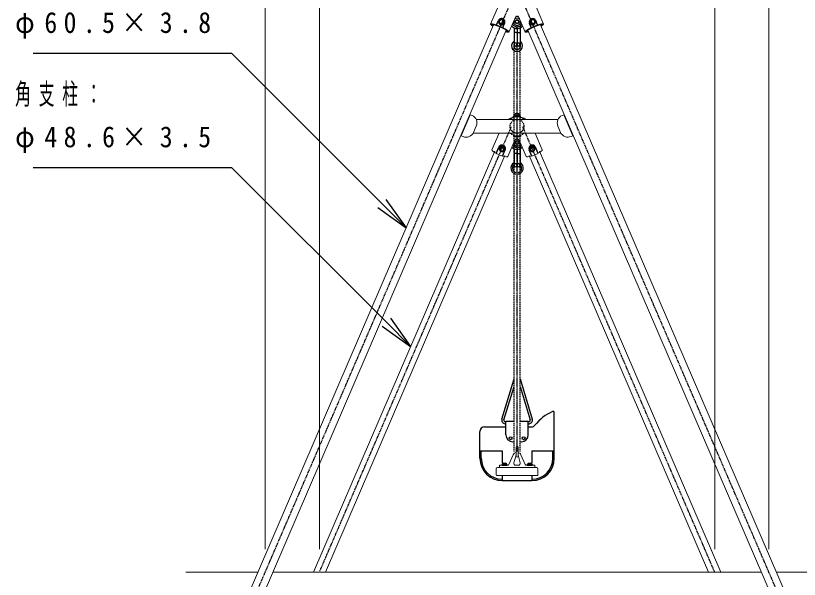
# Model space of a CAD drawing. Units: millimetres, scale not verified. Extents: x -19540 to 0, y -2390 to 13350.
# Drawn here: x -11061 to -7632, y 2568 to 5034 of the extents above; entities that cross this region are included whole.
import ezdxf

# ---------------------------------------------------------------- set-up
doc = ezdxf.new("R2010")
doc.units = ezdxf.units.MM
doc.linetypes.add('USER2', pattern=[6, 3, -1, 1, -1])
doc.linetypes.add('USER4', pattern=[8, 5, -3])
doc.layers.add('線', color=2, linetype='Continuous', lineweight=25)
doc.layers.add('補助', color=2, linetype='Continuous', lineweight=25)
doc.styles.add('ＭＳ ゴシック', font='')
doc.styles.get('ＭＳ ゴシック').set_extended_font_data('MS Gothic')

msp = doc.modelspace()

# ---------------------------------------------------------------- linework, layer by layer
at = {"layer": '線', "color": 20, "linetype": 'USER2'}
for p, q in [((-10135.74, 2212.909), (-8892.286, 5097.8)), ((-7598.831, 2212.909), (-8842.286, 5097.8)), ((-8867.286, 3127), (-8867.286, 4901.973)), ((-8867.286, 4496.05), (-8867.286, 4594.25)), ((-9731.976, 2600), (-8892.286, 4548.132)), ((-8002.596, 2600), (-8842.286, 4548.132))]:
    msp.add_line(p, q, dxfattribs=at)
at = {"layer": '線', "color": 7, "lineweight": 13}
for p, q in [((-8983.487, 4997.368), (-8938.798, 5101.05)), ((-8751.084, 4997.368), (-8795.773, 5101.05)), ((-8902.674, 4962.536), (-8871.877, 5033.987)), ((-8831.897, 4962.536), (-8862.694, 5033.987)), ((-10096.594, 2380.155), (-8970.044, 4993.821)), ((-8956.856, 4994.588), (-8956.856, 4993.481)), ((-8956.856, 4994.588), (-8929.306, 4982.713)), ((-8929.306, 4982.713), (-8921.51, 5000.801)), ((-8929.306, 4982.713), (-8929.306, 4982.029)), ((-8777.716, 4994.588), (-8805.266, 4982.713)), ((-8805.266, 4982.713), (-8805.266, 4982.029)), ((-8777.716, 4994.588), (-8777.716, 4993.481)), ((-7637.978, 2380.155), (-8764.528, 4993.821)), ((-10041.035, 2356.208), (-8914.485, 4969.874)), ((-7693.537, 2356.208), (-8820.087, 4969.874)), ((-9072.282, 4600.735), (-9111.865, 4508.903)), ((-9064.018, 4597.173), (-9072.282, 4600.735)), ((-8670.554, 4597.173), (-8662.289, 4600.735)), ((-8662.289, 4600.735), (-8622.707, 4508.903)), ((-9046.234, 4580), (-8688.338, 4580)), ((-9057.604, 4523.628), (-9045.73, 4551.178)), ((-8676.967, 4523.628), (-8688.842, 4551.178)), ((-9103.6, 4505.34), (-9111.865, 4508.903)), ((-9059.424, 4520), (-8675.147, 4520)), ((-8977.288, 4447), (-8946.302, 4520)), ((-8757.283, 4447), (-8788.27, 4520)), ((-8630.972, 4505.34), (-8622.707, 4508.903)), ((-8907.33, 4417.305), (-8876.491, 4489.957)), ((-8827.242, 4417.305), (-8858.081, 4489.957)), ((-9758.437, 2600), (-8964.833, 4441.21)), ((-8931.449, 4419.348), (-8959.064, 4431.07)), ((-8803.123, 4419.348), (-8775.507, 4431.07)), ((-7976.135, 2600), (-8769.739, 4441.21)), ((-9705.514, 2600), (-8920.154, 4422.084)), ((-8029.057, 2600), (-8814.417, 4422.084)), ((-8871.786, 3146.5), (-8871.786, 3107.5)), ((-8862.786, 3146.5), (-8862.786, 3107.5)), ((-8902.703, 3070.566), (-8883.738, 3113.301)), ((-8881.137, 3078.397), (-8873.069, 3107.598)), ((-8853.435, 3078.397), (-8861.502, 3107.598)), ((-8831.868, 3070.566), (-8850.833, 3113.301)), ((-8958.286, 3052), (-8958.286, 3025)), ((-8953.286, 3057), (-8781.286, 3057)), ((-8944.786, 3065.8), (-8944.786, 3058.2)), ((-8943.586, 3067), (-8907.266, 3067)), ((-8943.586, 3057), (-8790.986, 3057)), ((-8872.462, 3067), (-8862.11, 3067)), ((-8790.986, 3067), (-8827.306, 3067)), ((-8789.786, 3065.8), (-8789.786, 3058.2)), ((-8776.286, 3052), (-8776.286, 3025)), ((-8955.286, 3022), (-8779.286, 3022)), ((-10001.835, 2600), (-10317.286, 2600)), ((-7798.617, 2600), (-9935.955, 2600)), ((-7017.286, 2600), (-7732.736, 2600))]:
    msp.add_line(p, q, dxfattribs=at)
at = {"layer": '線'}
for p, q in [((-8956.856, 4994.588), (-8949.06, 5012.675)), ((-8947.422, 5006.475), (-8947.422, 5006.041)), ((-8935.422, 5018.47), (-8944.922, 5013.068)), ((-8944.922, 5013.068), (-8944.922, 5002.48)), ((-8925.922, 5013.068), (-8935.422, 5018.47)), ((-8925.922, 5002.48), (-8925.922, 5013.068)), ((-8923.422, 5006.475), (-8923.422, 5006.041)), ((-8811.149, 5006.475), (-8811.149, 5006.041)), ((-8799.149, 5018.47), (-8808.649, 5013.068)), ((-8808.649, 5013.068), (-8808.649, 5002.48)), ((-8789.649, 5013.068), (-8799.149, 5018.47)), ((-8789.649, 5002.48), (-8789.649, 5013.068)), ((-8787.149, 5006.475), (-8787.149, 5006.041)), ((-8777.716, 4994.588), (-8785.512, 5012.675)), ((-8972.722, 4993.122), (-8983.344, 4997.621)), ((-8972.616, 4992.775), (-8983.238, 4997.274)), ((-8944.922, 5002.48), (-8935.422, 4997.079)), ((-8944.922, 5002.48), (-8944.922, 5001.074)), ((-8944.922, 5001.074), (-8935.422, 4995.672)), ((-8935.422, 4997.079), (-8925.922, 5002.48)), ((-8935.422, 4995.672), (-8925.922, 5001.074)), ((-8929.306, 4982.029), (-8921.647, 4999.797)), ((-8925.922, 5001.074), (-8925.922, 5002.48)), ((-8872.932, 4985.67), (-8883.325, 4991.67)), ((-8880.286, 4980.413), (-8880.286, 4907.45)), ((-8867.286, 4981.254), (-8867.286, 4907.45)), ((-8867.286, 4977.45), (-8867.286, 4907.45)), ((-8854.286, 4987.121), (-8854.286, 4907.45)), ((-8805.266, 4982.713), (-8813.062, 5000.801)), ((-8805.266, 4982.029), (-8812.924, 4999.797)), ((-8808.649, 5002.48), (-8799.149, 4997.079)), ((-8808.649, 5002.48), (-8808.649, 5001.074)), ((-8808.649, 5001.074), (-8799.149, 4995.672)), ((-8799.149, 4997.079), (-8789.649, 5002.48)), ((-8799.149, 4995.672), (-8789.649, 5001.074)), ((-8789.649, 5001.074), (-8789.649, 5002.48)), ((-8761.908, 4992.775), (-8751.308, 4997.274)), ((-8761.849, 4993.122), (-8751.228, 4997.621)), ((-8913.208, 4967.911), (-8902.587, 4963.412)), ((-8913.081, 4967.587), (-8902.481, 4963.065)), ((-8871.286, 4959.95), (-8876.286, 4959.95)), ((-8821.49, 4967.587), (-8832.091, 4963.065)), ((-8821.363, 4967.911), (-8831.985, 4963.412)), ((-8879.286, 4596.75), (-8855.286, 4596.75)), ((-8879.286, 4594.25), (-8879.286, 4596.75)), ((-8876.786, 4604.461), (-8876.286, 4604.75)), ((-8876.786, 4596.75), (-8876.786, 4604.461)), ((-8857.786, 4596.75), (-8876.786, 4596.75)), ((-8858.286, 4604.75), (-8876.286, 4604.75)), ((-8867.286, 4596.75), (-8867.286, 4603.613)), ((-8857.786, 4604.461), (-8858.286, 4604.75)), ((-8857.786, 4596.75), (-8857.786, 4604.461)), ((-8855.286, 4596.75), (-8855.286, 4594.25)), ((-8882.286, 4594.25), (-8852.286, 4594.25)), ((-8879.286, 4594.25), (-8855.286, 4594.25)), ((-8882.286, 4505.75), (-8852.286, 4505.75)), ((-8959.064, 4431.07), (-8947.52, 4458.265)), ((-8942.713, 4456.851), (-8933.713, 4462.252)), ((-8942.713, 4455.114), (-8933.713, 4460.516)), ((-8933.713, 4462.252), (-8924.713, 4456.851)), ((-8933.713, 4460.516), (-8924.713, 4455.114)), ((-8872.932, 4457.22), (-8883.325, 4463.22)), ((-8854.286, 4458.671), (-8854.286, 4379)), ((-8800.859, 4462.252), (-8809.859, 4456.851)), ((-8800.859, 4460.516), (-8809.859, 4455.114)), ((-8791.859, 4456.851), (-8800.859, 4462.252)), ((-8791.859, 4455.114), (-8800.859, 4460.516)), ((-8775.507, 4431.07), (-8787.051, 4458.265)), ((-8945.713, 4452.404), (-8945.713, 4451.97)), ((-8944.463, 4451.97), (-8944.463, 4451.449)), ((-8942.713, 4456.851), (-8942.713, 4444.311)), ((-8933.713, 4438.91), (-8942.713, 4444.311)), ((-8933.713, 4438.91), (-8924.713, 4444.311)), ((-8931.449, 4419.348), (-8919.905, 4446.543)), ((-8924.713, 4456.851), (-8924.713, 4444.311)), ((-8922.963, 4451.97), (-8922.963, 4451.449)), ((-8921.713, 4452.404), (-8921.713, 4451.97)), ((-8880.286, 4451.963), (-8880.286, 4379)), ((-8871.286, 4431.5), (-8876.286, 4431.5)), ((-8867.286, 4452.804), (-8867.286, 4379)), ((-8867.286, 4449), (-8867.286, 4379)), ((-8803.123, 4419.348), (-8814.666, 4446.543)), ((-8812.859, 4452.404), (-8812.859, 4451.97)), ((-8811.609, 4451.97), (-8811.609, 4451.449)), ((-8809.859, 4456.851), (-8809.859, 4444.311)), ((-8800.859, 4438.91), (-8809.859, 4444.311)), ((-8800.859, 4438.91), (-8791.859, 4444.311)), ((-8791.859, 4456.851), (-8791.859, 4444.311)), ((-8790.109, 4451.97), (-8790.109, 4451.449)), ((-8788.859, 4452.404), (-8788.859, 4451.97)), ((-8933.944, 3268.338), (-8880.688, 3444.635)), ((-8853.884, 3444.635), (-8800.627, 3268.338)), ((-8924.85, 3265.59), (-8880.536, 3412.286)), ((-8854.036, 3412.286), (-8809.721, 3265.59)), ((-8704.786, 3097.5), (-8704.786, 3297.51)), ((-8919.585, 3258.5), (-8916.286, 3258.5)), ((-8916.286, 3200), (-8916.286, 3260)), ((-8916.286, 3260), (-8880.536, 3260)), ((-8854.036, 3260), (-8818.286, 3260)), ((-8818.286, 3200), (-8818.286, 3260)), ((-8818.286, 3258.5), (-8814.986, 3258.5)), ((-9009.786, 3235), (-8916.286, 3235)), ((-8919.585, 3249), (-8916.286, 3249)), ((-8818.286, 3249), (-8814.986, 3249)), ((-8818.286, 3235), (-8804.734, 3235)), ((-9029.786, 3097.5), (-9029.786, 3215)), ((-8886.286, 3170), (-8880.536, 3170)), ((-8854.036, 3170), (-8848.286, 3170)), ((-9029.786, 3130), (-8932.286, 3130)), ((-9023.786, 3097.5), (-9023.786, 3130)), ((-8932.286, 3130), (-8932.286, 3075.8)), ((-8802.286, 3130), (-8704.786, 3130)), ((-8802.286, 3130), (-8802.286, 3075.8)), ((-8710.786, 3097.5), (-8710.786, 3130)), ((-8933.036, 3070), (-8911.536, 3070)), ((-8933.036, 3070), (-8933.036, 3067)), ((-8933.036, 3067), (-8911.536, 3067)), ((-8932.823, 3071), (-8932.823, 3070)), ((-8932.823, 3071), (-8911.823, 3071)), ((-8932.823, 3070), (-8911.823, 3070)), ((-8927.323, 3075.8), (-8917.323, 3075.8)), ((-8922.453, 3067), (-8923.257, 3070)), ((-8921.314, 3067), (-8922.118, 3070)), ((-8911.823, 3071), (-8911.823, 3070)), ((-8911.536, 3070), (-8911.536, 3067)), ((-8823.036, 3070), (-8801.536, 3070)), ((-8823.036, 3070), (-8823.036, 3067)), ((-8823.036, 3067), (-8801.536, 3067)), ((-8822.823, 3071), (-8822.823, 3070)), ((-8822.823, 3071), (-8801.823, 3071)), ((-8822.823, 3070), (-8801.823, 3070)), ((-8817.323, 3075.8), (-8807.323, 3075.8)), ((-8812.453, 3067), (-8813.257, 3070)), ((-8811.314, 3067), (-8812.118, 3070)), ((-8801.823, 3071), (-8801.823, 3070)), ((-8801.536, 3070), (-8801.536, 3067)), ((-8932.286, 3022), (-8932.286, 3000)), ((-8802.286, 3022), (-8802.286, 3000)), ((-8932.286, 3000), (-8802.286, 3000))]:
    msp.add_line(p, q, dxfattribs=at)
at = {"layer": '線', "color": 4, "linetype": 'USER4'}
for p, q in [((-8863.286, 4959.95), (-8858.286, 4959.95)), ((-8880.536, 3127), (-8880.536, 4901.973)), ((-8854.036, 3127), (-8854.036, 4901.973)), ((-8863.286, 4431.5), (-8858.286, 4431.5))]:
    msp.add_line(p, q, dxfattribs=at)
at = {"layer": '線', "linetype": 'USER2'}
for p, q in [((-8882.286, 4589.114), (-8882.286, 4594.25)), ((-8852.286, 4589.114), (-8852.286, 4594.25)), ((-8882.286, 4510.886), (-8882.286, 4505.75)), ((-8852.286, 4510.886), (-8852.286, 4505.75))]:
    msp.add_line(p, q, dxfattribs=at)
at = {"layer": '線'}
for centre, radius in [((-8867.286, 5007.45), 8.5), ((-8867.286, 5007.45), 7.5), ((-8867.286, 4479), 8.5), ((-8867.286, 4479), 7.5), ((-8895.765, 3185.189), 6.329), ((-8838.807, 3185.189), 6.329)]:
    msp.add_circle(centre, radius, dxfattribs=at)
at = {"layer": '線', "color": 4, "linetype": 'USER4'}
msp.add_circle((-8867.286, 4550), 30.25, dxfattribs=at)
at = {"layer": '線'}
for centre, radius, start, end in [((-8867.286, 5007.45), 15.75, 177.51281, 2.48719), ((-8867.286, 5007.45), 15.75, 44.14712, 135.85288), ((-8867.286, 5007.45), 22.5, 72.45451, 104.53399), ((-8934.006, 5005.088), 13.444, 336.82456, 352.78156), ((-8867.286, 5007.45), 30, 217.29717, 270), ((-8867.286, 5007.45), 22.5, 205.8202, 224.53399), ((-8867.286, 5007.45), 22.5, 255.46601, 261.3184), ((-8871.286, 4981.254), 4, 0, 81.3184), ((-8867.286, 5007.45), 22.5, 273.41244, 301.90804), ((-8850.286, 4987.121), 4, 129.90447, 180), ((-8867.286, 5007.45), 30, 295.67929, 322.70283), ((-8867.286, 5007.45), 22.5, 309.90447, 334.1798), ((-8800.566, 5005.088), 13.444, 187.21844, 203.17544), ((-8876.286, 4955.95), 4, 90, 180), ((-8871.286, 4955.95), 4, 0, 90), ((-8867.286, 4901.973), 24, 122.79717, 57.20283), ((-8867.286, 4901.973), 15, 150.07357, 29.92643), ((-8873.786, 4907.45), 6.5, 180, 0), ((-8860.786, 4907.45), 6.5, 180, 0), ((-8872.036, 4590.742), 13.72, 69.74445, 110.25555), ((-8862.536, 4590.742), 13.72, 69.74445, 110.25555), ((-8867.286, 4479), 30, 221.83978, 270), ((-8867.286, 4479), 22.5, 212.46789, 224.53399), ((-8867.286, 4479), 15.75, 192.92248, 347.07752), ((-8867.286, 4479), 22.5, 273.41244, 301.90804), ((-8850.286, 4458.671), 4, 129.90447, 180), ((-8867.286, 4479), 30, 295.67929, 318.16022), ((-8867.286, 4479), 22.5, 309.90447, 327.53211), ((-8876.286, 4427.5), 4, 90, 180), ((-8867.286, 4479), 22.5, 255.46601, 261.3184), ((-8871.286, 4427.5), 4, 0, 90), ((-8871.286, 4452.804), 4, 0, 81.3184), ((-8867.286, 4367.168), 27, 118.7822, 61.2178), ((-8867.286, 4367.168), 20, 130.5416, 49.4584), ((-8873.786, 4379), 6.5, 180, 0), ((-8860.786, 4379), 6.5, 180, 0), ((-8630.816, 3117.039), 201.993, 113.63305, 141.57657), ((-8709.786, 3297.51), 5, 0, 113.63305), ((-8919.585, 3264), 15, 163.19131, 270), ((-8919.585, 3264), 5.5, 163.19131, 270), ((-8814.986, 3264), 15, 270, 16.80869), ((-8814.986, 3264), 5.5, 270, 16.80869), ((-9009.786, 3215), 20, 90, 180), ((-8804.734, 3255), 20, 270, 321.57657), ((-8886.286, 3200), 30, 180, 270), ((-8848.286, 3200), 30, 270, 0), ((-8932.286, 3097.5), 97.5, 180, 270), ((-8932.286, 3097.5), 91.5, 180, 270), ((-8802.286, 3097.5), 97.5, 270, 0), ((-8802.286, 3097.5), 91.5, 270, 0), ((-8922.323, 3064.52), 12.339, 113.90552, 148.31866), ((-8922.323, 3064.52), 12.339, 31.68134, 66.09448), ((-8812.323, 3064.52), 12.339, 113.90552, 148.31866), ((-8812.323, 3064.52), 12.339, 31.68134, 66.09448)]:
    msp.add_arc(centre, radius, start, end, dxfattribs=at)
at = {"layer": '線', "color": 4, "linetype": 'USER4'}
for centre, radius, start, end in [((-8867.286, 5007.45), 30, 270, 295.67929), ((-8863.286, 4955.95), 4, 90, 180), ((-8858.286, 4955.95), 4, 0, 90), ((-8873.786, 4907.45), 6.5, 0, 180), ((-8860.786, 4907.45), 6.5, 0, 180), ((-8867.286, 4479), 30, 270, 295.67929), ((-8863.286, 4427.5), 4, 90, 180), ((-8858.286, 4427.5), 4, 0, 90), ((-8873.786, 4379), 6.5, 0, 180), ((-8860.786, 4379), 6.5, 0, 180)]:
    msp.add_arc(centre, radius, start, end, dxfattribs=at)
at = {"layer": '線', "color": 7, "lineweight": 13}
for centre, radius, start, end in [((-9077.871, 4565.032), 35, 336.68285, 66.68285), ((-8656.7, 4565.032), 35, 113.31715, 203.31715), ((-8867.286, 4518.153), 73.493, 57.30251, 122.69749), ((-8867.286, 4547.75), 44, 47.13466, 132.86534), ((-9089.746, 4537.482), 35, 246.68285, 336.68285), ((-8867.286, 4552.25), 44, 227.13466, 312.86534), ((-8867.286, 4486.05), 10, 23, 157), ((-8644.826, 4537.482), 35, 203.31715, 293.31715), ((-8867.286, 3106), 18, 104.47751, 156.0696), ((-8867.286, 3146.5), 4.5, 0, 180), ((-8867.286, 3106), 18, 23.9304, 75.52249), ((-8867.286, 3106), 6, 138.59038, 164.5552), ((-8867.286, 3107.5), 4.5, 180, 0), ((-8867.286, 3106), 6, 15.4448, 41.40962), ((-8953.286, 3052), 5, 90, 180), ((-8943.586, 3065.8), 1.2, 90, 180), ((-8943.586, 3058.2), 1.2, 180, 270), ((-8908.187, 3073), 6, 270, 336.0696), ((-8872.462, 3076), 9, 164.5552, 270), ((-8862.11, 3076), 9, 270, 15.4448), ((-8826.384, 3073), 6, 203.9304, 270), ((-8790.986, 3065.8), 1.2, 0, 90), ((-8790.986, 3058.2), 1.2, 270, 0), ((-8781.286, 3052), 5, 0, 90), ((-8955.286, 3025), 3, 180, 270), ((-8779.286, 3025), 3, 270, 0)]:
    msp.add_arc(centre, radius, start, end, dxfattribs=at)
at = {"layer": '線'}
for centre, major_axis, ratio, start_param, end_param in [((-8935.285, 5006.738), (-13.775, 5.937), 0.984808, 3.14159265, 6.28318531), ((-8935.422, 5006.475), (12, 0), 0.984808, 1.59735574, 7.82742222), ((-8935.422, 5006.041), (12, 0), 0.984808, 3.14159265, 6.28318531), ((-8799.287, 5006.738), (13.775, 5.937), 0.984808, 6.28318531, 9.42477796), ((-8799.149, 5006.475), (12, 0), 0.984808, 1.59735574, 7.82742222), ((-8799.149, 5006.041), (12, 0), 0.984808, 3.14159265, 6.28318531), ((-8943.081, 4979.952), (-29.846, 12.864), 0.173648, 5.90890031, 6.21911812), ((-8942.744, 4980.734), (-29.846, 12.864), 0.173648, 0.13626766, 0.374285), ((-8943.081, 4979.952), (-29.846, 12.864), 0.173648, 3.51587786, 5.90890031), ((-8791.491, 4979.952), (29.846, 12.864), 0.173648, 0.37428521, 2.76730765), ((-8791.491, 4979.952), (29.846, 12.864), 0.173648, 0.06406719, 0.37428521), ((-8791.828, 4980.734), (29.846, 12.864), 0.173648, 5.9089001, 6.14691765), ((-8942.744, 4980.734), (-29.846, 12.864), 0.173648, 2.76730745, 3.08283708), ((-8943.081, 4979.952), (-29.846, 12.864), 0.173648, 3.27786031, 3.51587786), ((-8791.828, 4980.734), (29.846, 12.864), 0.173648, 3.20034823, 3.51587765), ((-8791.491, 4979.952), (29.846, 12.864), 0.173648, 2.76730765, 3.005325), ((-8933.713, 4452.404), (-13.808, 5.861), 0.982, 3.14159265, 6.28318531), ((-8933.344, 4453.274), (-13.808, 5.861), 0.982, 3.14159265, 6.28318531), ((-8933.713, 4451.97), (-12, 0), 0.984808, 1.78102037, 7.64375759), ((-8933.713, 4452.404), (-12, 0), 0.984808, 3.14159265, 6.28318531), ((-8933.713, 4451.449), (-10.75, 0), 0.984808, 4.74690052, 6.86182144), ((-8933.713, 4451.97), (-10.75, 0), 0.984808, 3.14159265, 6.28318531), ((-8933.713, 4449.713), (-8, 0), 0.984808, 3.14159265, 6.28318531), ((-8933.713, 4451.449), (-10.75, 0), 0.984808, 2.56295652, 4.67787744), ((-8801.228, 4453.274), (13.808, 5.861), 0.982, 6.28318531, 9.42477796), ((-8800.859, 4452.404), (13.808, 5.861), 0.982, 6.28318531, 9.42477796), ((-8800.859, 4451.97), (12, 0), 0.984808, 4.92261302, 10.78535024), ((-8800.859, 4452.404), (12, 0), 0.984808, 6.28318531, 9.42477796), ((-8800.859, 4451.449), (10.75, 0), 0.984808, 1.60530787, 3.72022879), ((-8800.859, 4451.97), (10.75, 0), 0.984808, 6.28318531, 9.42477796), ((-8800.859, 4449.713), (8, 0), 0.984808, 6.28318531, 9.42477796), ((-8800.859, 4451.449), (10.75, 0), 0.984808, 5.70454917, 7.81947009), ((-8933.713, 4449.713), (0, 8.087), 0.989264, 1.57079633, 4.71238898), ((-8800.859, 4449.713), (0, 8.087), 0.989264, 1.57079633, 4.71238898)]:
    msp.add_ellipse(centre, major_axis=major_axis, ratio=ratio, start_param=start_param, end_param=end_param, dxfattribs=at)
for centre in [(-8935.422, 5007.864), (-8799.149, 5007.864)]:
    msp.add_ellipse(centre, major_axis=(-9, 0), ratio=0.984808, dxfattribs=at)
at = {"layer": '線', "color": 7, "lineweight": 13}
for centre, major_axis, start_param, end_param in [((-8943.081, 4979.952), (-40.406, 17.416), 5.1339685, 6.24535457), ((-8942.744, 4980.734), (-40.406, 17.416), 0.1100312, 0.81275552), ((-8943.081, 4979.952), (-40.406, 17.416), 3.25162385, 4.4402236), ((-8791.491, 4979.952), (40.406, 17.416), 1.84296171, 3.03156145), ((-8791.491, 4979.952), (40.406, 17.416), 0.03783073, 1.14921681), ((-8791.828, 4980.734), (40.406, 17.416), 5.47042971, 6.17315411), ((-8942.744, 4980.734), (-40.406, 17.416), 2.32883705, 3.10376192), ((-8791.828, 4980.734), (40.406, 17.416), 3.17942339, 3.95434818), ((-8942.309, 4432.152), (34.979, -14.848), 3.14159265, 4.30660756), ((-8792.262, 4432.152), (-34.979, -14.848), 1.97657774, 3.14159265), ((-8942.309, 4432.152), (34.979, -14.848), 5.1181704, 6.28318531), ((-8792.262, 4432.152), (-34.979, -14.848), 6.28318531, 7.44820022)]:
    msp.add_ellipse(centre, major_axis=major_axis, ratio=0.173648, start_param=start_param, end_param=end_param, dxfattribs=at)
at = {"layer": '補助', "lineweight": 13}
for p, q in [((-9968.895, 2700), (-9968.895, 6218.8)), ((-7765.676, 2700), (-7765.676, 6218.8)), ((-9731.976, 2700), (-9731.976, 5718.8)), ((-8002.596, 2700), (-8002.596, 5718.8))]:
    msp.add_line(p, q, dxfattribs=at)
at = {"layer": '補助'}
for p, q in [((-10165.307, 4868.8), (-10985.08, 4868.8)), ((-10115.307, 4868.8), (-10165.307, 4868.8)), ((-9458.718, 4212.211), (-10115.307, 4868.8)), ((-10165.307, 4368.8), (-10985.08, 4368.8)), ((-10115.307, 4368.8), (-10165.307, 4368.8)), ((-9439.238, 3692.731), (-10115.307, 4368.8)), ((-9441.041, 4229.889), (-9352.652, 4106.145)), ((-9476.396, 4194.533), (-9352.652, 4106.145)), ((-9352.652, 4106.145), (-9458.718, 4212.211)), ((-9421.56, 3710.408), (-9333.172, 3586.665)), ((-9456.915, 3675.053), (-9333.172, 3586.665)), ((-9333.172, 3586.665), (-9439.238, 3692.731))]:
    msp.add_line(p, q, dxfattribs=at)

# ---------------------------------------------------------------- texts
at = {"layer": '補助', "char_height": 91.64, "attachment_point": 1, "style": 'ＭＳ ゴシック'}
for s, insert in [('\\T1.5;\\W0.9;φ60.5×3.8', (-11063.343, 5050.05)), ('\\T1.5;\\W0.55;角支柱：', (-11063.343, 4737.55)), ('\\T1.5;\\W0.9;φ48.6×3.5', (-11063.343, 4550.05))]:
    msp.add_mtext(s, dxfattribs=dict(at, insert=insert))

doc.saveas('drawing.dxf')
